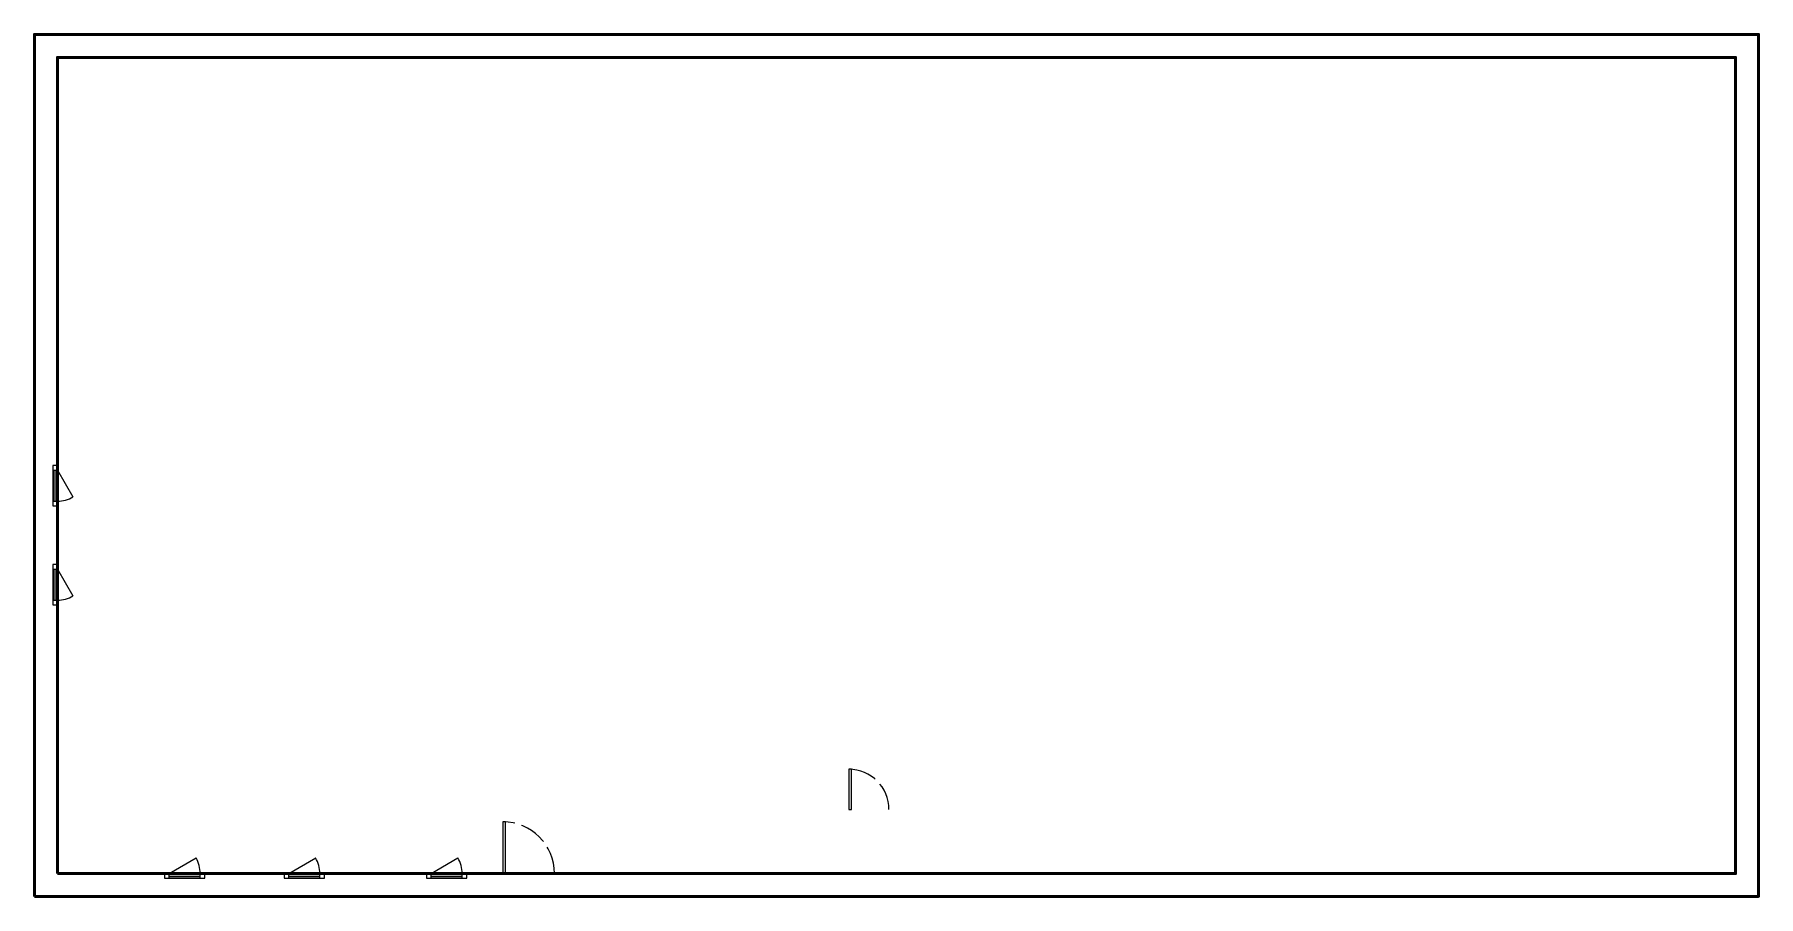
# Model space of a CAD drawing. Header units: metres. Extents: x 21002 to 34578, y 13555 to 15357.
# Drawn here: x 34547.77 to 34577.77, y 13555 to 13570 of the extents above; entities that cross this region are included whole.
import ezdxf

# ---------------------------------------------------------------- set-up
doc = ezdxf.new("R2010")
doc.units = ezdxf.units.M
doc.header["$LTSCALE"] = 4
doc.linetypes.add('ACAD_ISO02W100', pattern=[15, 12, -3])
for name, color, linetype, lineweight in [('14-MENUI_Moyen', 1, 'Continuous', 25), ('FIN', 3, 'Continuous', 25), ('FORT', 4, 'Continuous', 50)]:
    doc.layers.add(name, color=color, linetype=linetype, lineweight=lineweight)

# ---------------------------------------------------------------- blocks, each defined once
blk = doc.blocks.new('FENETRE 1V - 70cm')
for p, q in [((8, 0), (54.8, 27)), ((8, -8), (8, 0)), ((62, -8), (62, 0))]:
    blk.add_line(p, q)
at = {"color": 152, "lineweight": 15, "true_color": 0x2776bb}
for p, q in [((62, -2.5), (8, -2.5)), ((62, -5.5), (8, -5.5))]:
    blk.add_line(p, q, dxfattribs=at)
blk.add_lwpolyline([(0, -8), (70, -8), (70, 0), (0, 0)], close=True)
blk.add_arc((8, 0), 54, 0, 30)
blk = doc.blocks.new('PORTE_ SIMPLE 90cm')
blk.add_lwpolyline([(0, 0), (5, 0), (5, 90), (0, 90)], close=True)
at = {"color": 252, "linetype": 'ACAD_ISO02W100', "lineweight": 20, "true_color": 0x939598}
blk.add_arc((0, 0), 90, 0, 90, dxfattribs=at)
blk = doc.blocks.new('PORTE_ SIMPLE 70cm')
blk.add_lwpolyline([(0, 0), (5, 0), (5, 70), (0, 70)], close=True)
at = {"color": 252, "linetype": 'ACAD_ISO02W100', "lineweight": 20, "true_color": 0x939598}
blk.add_arc((0, 0), 70, 0, 90, dxfattribs=at)

msp = doc.modelspace()

# ---------------------------------------------------------------- linework, layer by layer
at = {"layer": 'FORT'}
for points in [[(34547.766, 13555.005), (34577.766, 13555.005), (34577.766, 13570.005), (34547.766, 13570.005)], [(34548.166, 13555.405), (34577.366, 13555.405), (34577.366, 13569.605), (34548.166, 13569.605)]]:
    msp.add_lwpolyline(points, close=True, dxfattribs=at)

# ---------------------------------------------------------------- block references
at = {"layer": '14-MENUI_Moyen', "xscale": 0.01, "yscale": 0.01, "zscale": 0.01}
msp.add_blockref('PORTE_ SIMPLE 70cm', (34561.935, 13556.519), dxfattribs=at)
at = {"layer": 'FIN', "xscale": 0.01, "yscale": 0.01, "zscale": 0.01, "rotation": 270}
for p in [(34548.166, 13562.505), (34548.166, 13560.782)]:
    msp.add_blockref('FENETRE 1V - 70cm', p, dxfattribs=at)
at = {"layer": 'FIN', "xscale": 0.01, "yscale": 0.01, "zscale": 0.01}
for name, p in [('PORTE_ SIMPLE 90cm', (34555.914, 13555.405)), ('FENETRE 1V - 70cm', (34550.03, 13555.405)), ('FENETRE 1V - 70cm', (34552.111, 13555.405)), ('FENETRE 1V - 70cm', (34554.587, 13555.405))]:
    msp.add_blockref(name, p, dxfattribs=at)

doc.saveas('drawing.dxf')
